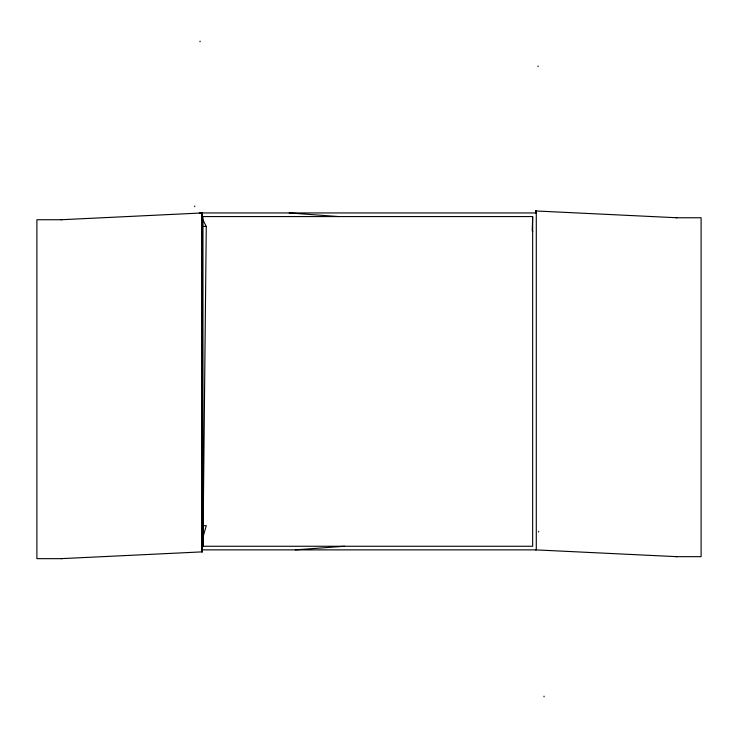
<?xml version="1.0" encoding="UTF-8"?>
<svg xmlns="http://www.w3.org/2000/svg" width="738" height="738" viewBox="0 0 738 738"><rect width="100%" height="100%" fill="white"/><g stroke="black" fill="none" stroke-linecap="round" stroke-linejoin="round"><path stroke-width="1.11" d="M202.968 546.258L202.968 216.566L532.661 216.566L532.661 546.258L202.968 546.258L206.271 226.437L202.812 219.684M532.661 216.815L532.255 230.791L532.735 231.529M200.016 41.835L200.072 41.134M194.721 206.705L194.777 206.003M538.03 66.66L538.076 65.959M202.489 538.869L206.271 525.668L202.987 525.668M295.228 549.875L344.563 546.258M538.639 532.006L538.712 531.295M61.088 219.739L202.424 212.941L202.424 551.858L61.088 558.657M535.576 212.941L535.576 210.957L536.286 210.957L536.286 549.875L201.631 549.875M199.343 212.941L536.286 212.941M676.211 217.756L701.1 217.756L701.1 556.673L676.211 556.673M61.789 219.739L36.9 219.739L36.9 558.657L61.789 558.657M202.987 226.437L206.271 226.437M202.424 551.858L201.714 551.858L201.714 212.941M535.576 210.957L676.912 217.756M535.576 549.875L676.912 556.673M289.241 212.941L338.576 216.566M544.007 696.165L544.063 696.866M202.581 494.728L202.701 505.05"/></g></svg>
